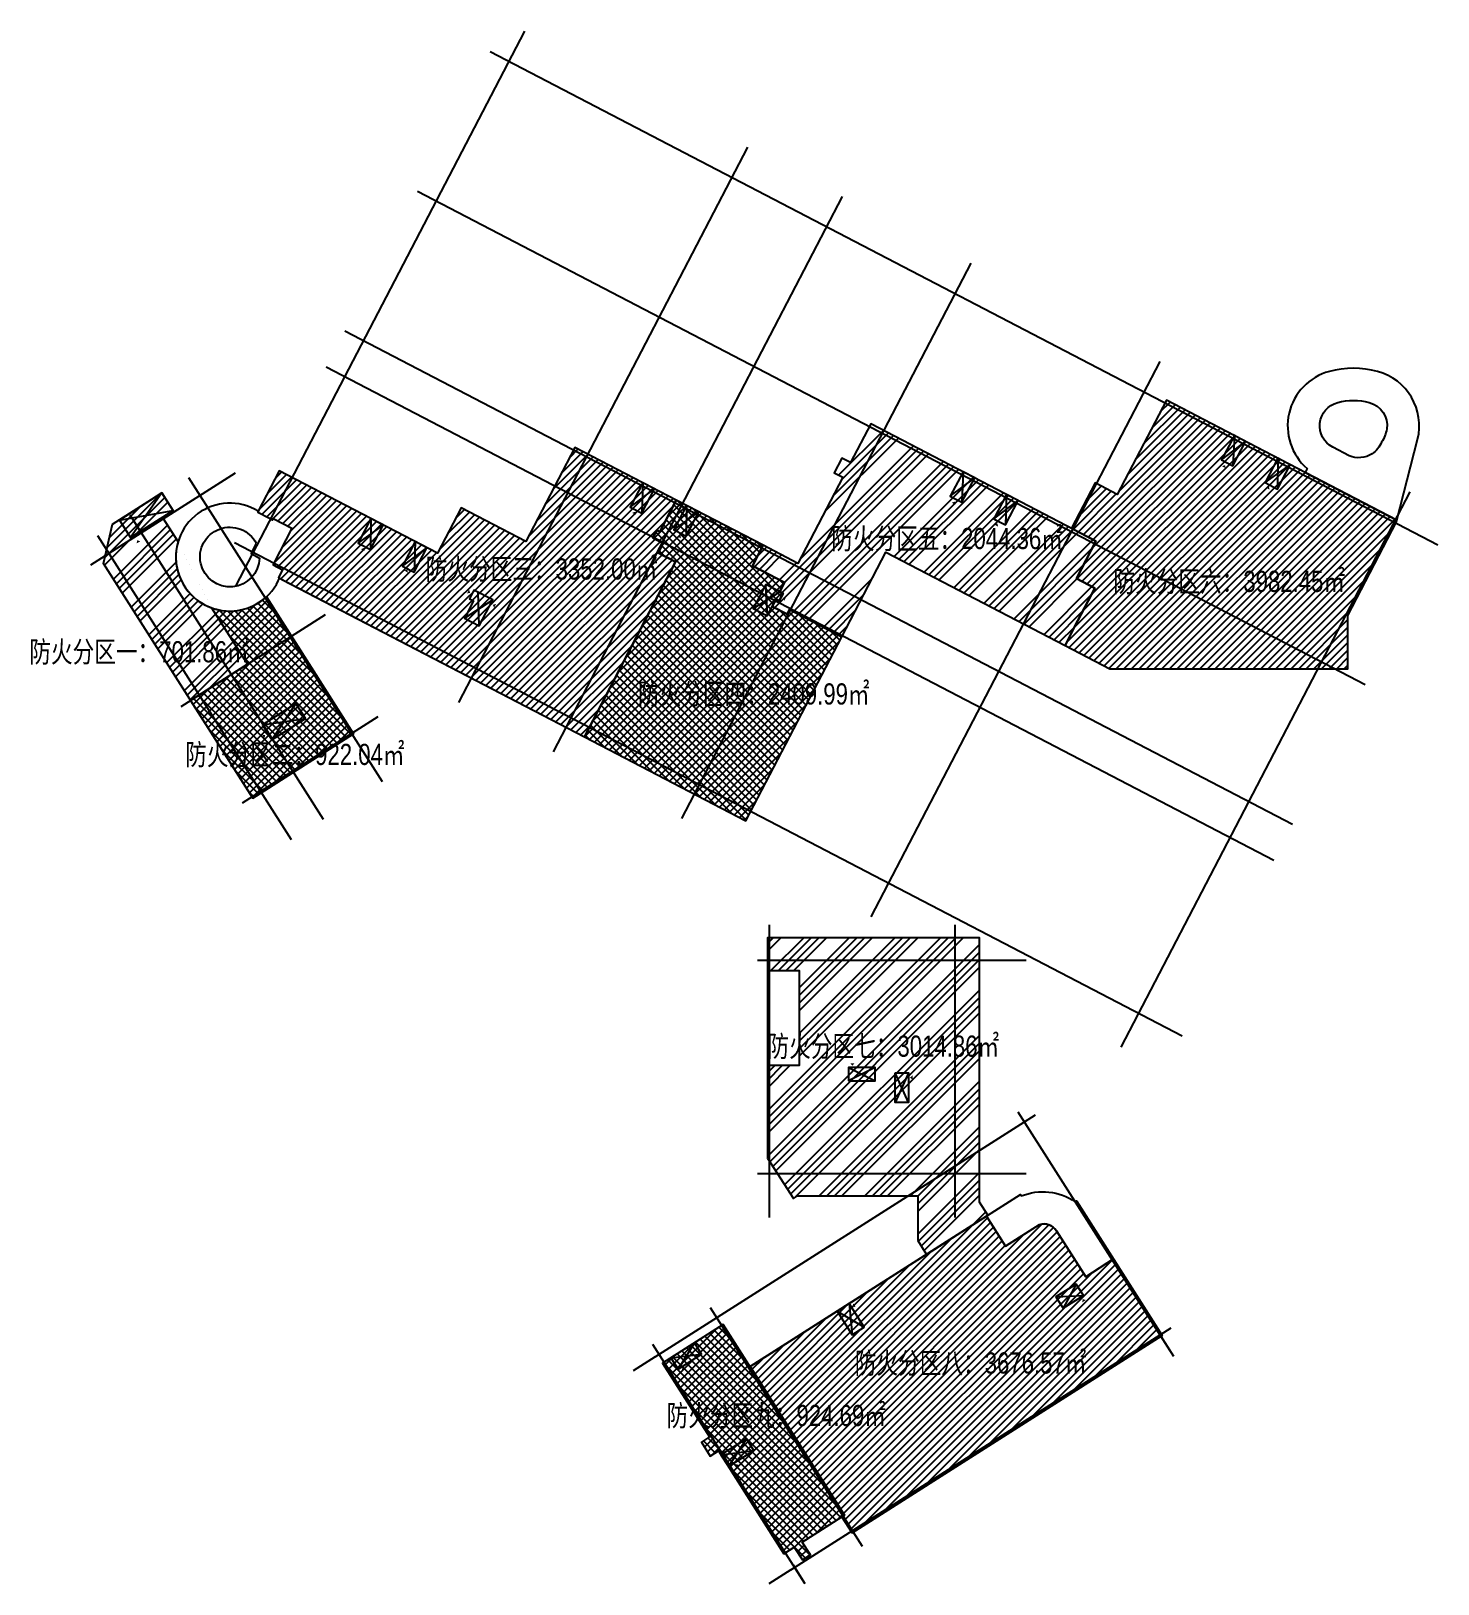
# Model space of a CAD drawing. Extents: x -1466470 to 922624, y -511729 to 590125.
# Drawn here: x -684386 to -352002, y -502857 to -135857 of the extents above; entities that cross this region are included whole.
import ezdxf

# ---------------------------------------------------------------- set-up
doc = ezdxf.new("R2010")
doc.units = 0
doc.header["$LTSCALE"] = 10
doc.header["$MEASUREMENT"] = 0
doc.layers.add('X-104 B2平面$0$看线', color=241, linetype='Continuous')
doc.styles.add('X-104 B2平面$0$Arial', font='arial.ttf', dxfattribs={"width": 0.75, "height": 2.5})
pattern_1 = [(45, (-190030.1, -6020), (-898.0256, 898.0256), [])]
pattern_2 = [(45, (-190030, -6020), (-5388.15, 5388.15), []), (45, (-188234, -6020), (-5388.15, 5388.15), []), (45, (-186438, -6020), (-5388.15, 5388.15), []), (45, (-184642, -6020), (-5388.15, 5388.15), [])]

# ---------------------------------------------------------------- blocks, each defined once
blk = doc.blocks.new('X-104 B2平面')
h = blk.add_hatch()
h.set_pattern_fill('ANSI31', color=224, scale=800)
h.set_pattern_definition([(45, (226119.9, -6020), (-898.0256, 898.0256), [])])
h.paths.add_polyline_path([(-203013, -229115), (-226127, -217083), (-237717, -239347), (-242950, -236623), (-248537, -247355), (-242772, -250357), (-247389, -259227), (-243043, -261489), (-247822, -270670), (-247813, -270675), (-250076, -275021), (-239458, -280548), (-222469, -280548), (-222469, -280548), (-202520, -280548), (-202520, -280548), (-183269, -280548), (-183269, -267943), (-171737, -245791), (-171649, -245443)])
h = blk.add_hatch()
h.set_pattern_fill('ANSI34', color=224, scale=800)
h.set_pattern_definition([(45, (226120, -6020), (-5388.15, 5388.15), []), (45, (227916, -6020), (-5388.15, 5388.15), []), (45, (229712, -6020), (-5388.15, 5388.15), []), (45, (231508, -6020), (-5388.15, 5388.15), [])])
h.paths.add_polyline_path([(-258605, -242115), (-258605, -242115), (-295993, -222652), (-300772, -231832), (-302812, -230770), (-304613, -234230), (-302572, -235292), (-313170, -255649), (-321374, -251377), (-323914, -256256), (-316374, -260181), (-317483, -262310), (-316667, -262734), (-317590, -264508), (-318344, -264116), (-319248, -265844), (-315711, -267685), (-315181, -266552), (-302808, -272993), (-292395, -252991), (-250076, -275021), (-247813, -270675), (-247822, -270670), (-243043, -261489), (-247389, -259227), (-242772, -250357)])
h = blk.add_hatch()
h.set_pattern_fill('ANSI31', color=224, scale=800)
h.set_pattern_definition(pattern_1)
h.paths.add_polyline_path([(-342125, -255288), (-346205, -253164), (-345028, -250902), (-347466, -249632), (-346520, -247815), (-345811, -248184), (-341908, -240688), (-365858, -228221), (-377448, -250485), (-392749, -242520), (-398336, -253252), (-435723, -233790), (-440664, -243281), (-440803, -243547), (-438053, -244978), (-437367, -245392), (-437182, -245037), (-432720, -247359), (-437015, -255609), (-437197, -255965), (-434920, -257150), (-435890, -259012), (-434927, -259514), (-363642, -296623)])
h = blk.add_hatch()
h.set_pattern_fill('ANSI34', color=224, scale=800)
h.set_pattern_definition(pattern_2)
edge = h.paths.add_edge_path()
edge.add_line((-456675, -288034), (-443259, -279500))
edge.add_line((-443259, -279500), (-451748, -266133))
edge.add_arc((-447400, -254152), 12746, 163.7456, 250.05246, ccw=False)
edge.add_line((-459636, -250585), (-463293, -244837))
edge.add_line((-463293, -244837), (-460761, -243227))
edge.add_line((-460761, -243227), (-463445, -239008))
edge.add_line((-463445, -239008), (-475085, -246412))
edge.add_line((-475085, -246412), (-477276, -255646))
edge.add_line((-477276, -255646), (-456675, -288034))
h = blk.add_hatch()
h.set_pattern_fill('ANSI37', color=224, scale=800)
h.set_pattern_definition([(45, (226119.9, -6020), (-898.0256, 898.0256), []), (135, (226119.9, -6020), (-898.0256, -898.0256), [])])
h.paths.add_polyline_path([(-302808, -272993), (-315181, -266552), (-315711, -267685), (-319248, -265844), (-318344, -264116), (-317590, -264508), (-316667, -262734), (-317483, -262310), (-316374, -260181), (-323914, -256256), (-321374, -251377), (-341908, -240688), (-345811, -248184), (-346520, -247815), (-347466, -249632), (-345028, -250902), (-346205, -253164), (-342125, -255288), (-363642, -296623), (-325456, -316501)])
h = blk.add_hatch()
h.set_pattern_fill('ANSI37', color=224, scale=800)
h.set_pattern_definition([(45, (-190030.1, -6020), (-898.0256, 898.0256), []), (135, (-190030.1, -6020), (-898.0256, -898.0256), [])])
edge = h.paths.add_edge_path()
edge.add_arc((-447399, -254128), 12776, 250.11884, 312.49112)
edge.add_line((-438769, -263548), (-418160, -295949))
edge.add_line((-418160, -295949), (-441996, -311111))
edge.add_line((-441996, -311111), (-456675, -288034))
edge.add_line((-456675, -288034), (-443259, -279500))
edge.add_line((-443259, -279500), (-451760, -266136))
h = blk.add_hatch()
h.set_pattern_fill('ANSI34', color=224, scale=800)
h.set_pattern_definition(pattern_2)
h.paths.add_polyline_path([(-270269, -344148), (-320369, -344148), (-320369, -351898), (-312869, -351898), (-312869, -374348), (-320369, -374348), (-320369, -396178), (-314259, -405773), (-313276, -405148), (-284869, -405148), (-284869, -415704), (-282807, -418944), (-268297, -409708), (-270269, -406609)])
h = blk.add_hatch()
h.set_pattern_fill('ANSI31', color=224, scale=800)
h.set_pattern_definition(pattern_1)
edge = h.paths.add_edge_path()
edge.add_line((-227091, -438126), (-238610, -420031))
edge.add_line((-238610, -420031), (-245190, -424220))
edge.add_line((-245190, -424220), (-252090, -413380))
edge.add_arc((-255043, -415259), 3500, 32.47921, 108.75047)
edge.add_line((-256168, -411945), (-264124, -417009))
edge.add_line((-264124, -417009), (-268634, -409923))
edge.add_line((-268634, -409923), (-316887, -440639))
edge.add_line((-316887, -440639), (-324480, -445472))
edge.add_line((-324480, -445472), (-315297, -459897))
edge.add_line((-315297, -459897), (-302141, -480565))
edge.add_line((-302141, -480565), (-302816, -480995))
edge.add_line((-302816, -480995), (-300399, -484791))
edge.add_line((-300399, -484791), (-227091, -438126))
h = blk.add_hatch()
h.set_pattern_fill('ANSI37', color=224, scale=800)
h.set_pattern_definition([(45, (622986.3, 147907.2), (-898.0256, 898.0256), []), (135, (622986.3, 147907.2), (-898.0256, -898.0256), [])])
h.paths.add_polyline_path([(-316482, -489694), (-314035, -488137), (-312102, -491173), (-310246, -489992), (-312179, -486955), (-302816, -480995), (-302816, -480995), (-302141, -480565), (-330816, -435517), (-345157, -444646), (-334041, -462109), (-335982, -463344), (-333887, -466634), (-331947, -465399)])
at = {"color": 224}
for p, q in [((-445970, -261054), (-377664, -129837)), ((-161972, -251326), (-385869, -134772)), ((-393298, -288513), (-324975, -157265)), ((-179149, -284322), (-403046, -167769)), ((-370945, -300149), (-302622, -168901)), ((-340610, -315941), (-272287, -184693)), ((-196326, -317319), (-420223, -200766)), ((-295904, -339213), (-227581, -207965)), ((-200759, -325835), (-424656, -209281)), ((-480206, -255950), (-446087, -234249)), ((-457124, -235343), (-411404, -307222)), ((-236829, -369965), (-168506, -238718)), ((-471046, -244199), (-425327, -316077)), ((-478640, -249029), (-432921, -320908)), ((-222368, -367347), (-446266, -250793)), ((-458899, -289448), (-424780, -267746)), ((-444378, -312211), (-412315, -291816)), ((-319969, -341048), (-319969, -410249)), ((-276069, -341048), (-276069, -410249)), ((-322742, -349448), (-259269, -349448)), ((-225252, -441761), (-261169, -385337)), ((-346944, -443176), (-257025, -385937)), ((-322742, -399848), (-259269, -399848)), ((-297885, -487996), (-333802, -431572)), ((-314886, -493538), (-224967, -436299)), ((-311551, -496695), (-347468, -440271)), ((-228020, -437413), (-224457, -443010))]:
    blk.add_line(p, q, dxfattribs=at)
for p, q in [((-213073, -231205), (-207411, -226826)), ((-210072, -225441), (-210412, -232591)), ((-199783, -230797), (-199857, -238085)), ((-274171, -234009), (-274423, -241206)), ((-202784, -236562), (-196856, -232321)), ((-352807, -242351), (-347053, -238010)), ((-349803, -236579), (-350054, -243776)), ((-277176, -239782), (-271421, -235441)), ((-463445, -239008), (-470856, -249529)), ((-339513, -241935), (-339588, -249225)), ((-266886, -245137), (-261132, -240796)), ((-263882, -239365), (-264133, -246562)), ((-473486, -245394), (-460815, -243142)), ((-414080, -245056), (-414155, -252346)), ((-342515, -247701), (-336586, -243459)), ((-417085, -250829), (-411153, -246580)), ((-406619, -256277), (-400864, -251937)), ((-403614, -250505), (-403866, -257702)), ((-388485, -270387), (-388758, -262466)), ((-323725, -266332), (-317421, -262342)), ((-320399, -268063), (-320747, -260610)), ((-391944, -268586), (-385299, -264267)), ((-431778, -288787), (-437455, -297380)), ((-439711, -293837), (-429522, -292330)), ((-301219, -374798), (-294894, -377898)), ((-294894, -374798), (-301219, -377898)), ((-287069, -383048), (-290169, -376048)), ((-287069, -376048), (-290169, -383048)), ((-252226, -428995), (-245698, -428633)), ((-247446, -425952), (-250508, -431694)), ((-337649, -439867), (-341456, -446084)), ((-346944, -443176), (-352127, -446475)), ((-343175, -443384), (-335931, -442567)), ((-331356, -466327), (-323595, -465298)), ((-325367, -462514), (-329584, -469110)), ((-314886, -493538), (-320068, -496837)), ((-314319, -492347), (-311551, -496695))]:
    blk.add_line(p, q)
for points in [[(-166784, -226381, 0.4097636), (-176240, -210288, 0.1316525), (-187624, -210288, 0.6023031), (-192865, -233209), (-193352, -234145), (-171649, -245443)], [(-342125, -255288), (-342125, -255288), (-346205, -253164), (-345028, -250902), (-347466, -249632), (-346520, -247815), (-345811, -248184), (-341908, -240688), (-365858, -228221), (-377448, -250485), (-392749, -242520), (-398336, -253252), (-435723, -233790), (-440664, -243281), (-441576, -242812, 2.4447203), (-435946, -259773), (-435623, -259152), (-363642, -296623)], [(-418160, -295949), (-441996, -311111), (-477276, -255646), (-475085, -246412), (-463445, -239008), (-460761, -243227), (-463293, -244837), (-459636, -250585, 0.7585796), (-438769, -263548), (-438769, -263548), (-438769, -263548), (-438769, -263548), (-418160, -295949), (-418160, -295949), (-418160, -295949), (-418160, -295949), (-418160, -295949), (-418160, -295949)], [(-302141, -480565), (-315297, -459897), (-315297, -459897), (-324480, -445472), (-316888, -440639), (-316887, -440639), (-260620, -404821), (-260620, -404821), (-260620, -404821), (-260620, -404821), (-260620, -404821), (-260620, -404821), (-260409, -405153, -0.2524213), (-247674, -406538), (-247336, -406323), (-227091, -438126), (-300399, -484791), (-302816, -480995)], [(-227091, -438126), (-238610, -420031), (-245190, -424220), (-252090, -413380, 0.3456521), (-256168, -411945), (-264124, -417009), (-268634, -409923), (-316887, -440639), (-324480, -445472), (-315297, -459897), (-302141, -480565), (-302816, -480995), (-300399, -484791)]]:
    blk.add_lwpolyline(points, format="xyb", close=True)
for points in [[(-203013, -229115), (-226127, -217083), (-237717, -239347), (-242950, -236623), (-248537, -247355), (-248537, -247355), (-248537, -247355), (-242772, -250357), (-247389, -259227), (-243043, -261489), (-247822, -270670), (-247813, -270675), (-250076, -275021), (-239458, -280548), (-222469, -280548), (-222469, -280548), (-202520, -280548), (-202520, -280548), (-183269, -280548), (-183269, -267943), (-171737, -245791), (-171649, -245443)], [(-258605, -242115), (-258605, -242115), (-295993, -222652), (-300772, -231832), (-302812, -230770), (-304613, -234230), (-302572, -235292), (-313170, -255649), (-321374, -251377), (-323914, -256256), (-316374, -260181), (-317483, -262310), (-316667, -262734), (-317590, -264508), (-318344, -264116), (-319248, -265844), (-315711, -267685), (-315181, -266552), (-302808, -272993), (-292395, -252991), (-250076, -275021), (-247813, -270675), (-247822, -270670), (-243043, -261489), (-247389, -259227), (-242772, -250357)], [(-342125, -255288), (-346205, -253164), (-345028, -250902), (-347466, -249632), (-346520, -247815), (-345811, -248184), (-341908, -240688), (-365858, -228221), (-377448, -250485), (-392749, -242520), (-398336, -253252), (-435723, -233790), (-440664, -243281), (-440803, -243547), (-438053, -244978), (-437367, -245392), (-437182, -245037), (-432720, -247359), (-437015, -255609), (-437197, -255965), (-434920, -257150), (-435890, -259012), (-434927, -259514), (-363642, -296623)], [(-302808, -272993), (-315181, -266552), (-315711, -267685), (-319248, -265844), (-318344, -264116), (-317590, -264508), (-316667, -262734), (-317483, -262310), (-316374, -260181), (-323914, -256256), (-321374, -251377), (-341908, -240688), (-345811, -248184), (-346520, -247815), (-347466, -249632), (-345028, -250902), (-346205, -253164), (-346205, -253164), (-342125, -255288), (-363642, -296623), (-325456, -316501)], [(-270269, -344148), (-320369, -344148), (-320369, -351898), (-312869, -351898), (-312869, -374348), (-320369, -374348), (-320369, -396178), (-314259, -405773), (-313276, -405148), (-284869, -405148), (-284869, -415704), (-282807, -418944), (-268297, -409708), (-270269, -406609)], [(-301219, -377898), (-294894, -377898), (-294894, -374798), (-301219, -374798)], [(-290169, -376048), (-287069, -376048), (-287069, -383048), (-290169, -383048)], [(-316482, -489694), (-314035, -488137), (-312102, -491173), (-310246, -489992), (-312179, -486955), (-302816, -480995), (-302816, -480995), (-302141, -480565), (-330816, -435517), (-345157, -444646), (-334041, -462109), (-335982, -463344), (-333887, -466634), (-331947, -465399)]]:
    blk.add_lwpolyline(points, close=True)
for points, format in [([(-182941, -230194), (-186814, -228191, -0.6860868), (-185657, -217629, -0.1302588), (-178207, -217629, -0.37794), (-174031, -223879, -0.0810779), (-175275, -227013, -0.1446787), (-177492, -229729, -0.2554839), (-182941, -230194, -5.418079)], "xyb"), ([(-212265, -232414, 0, 1000, 0), (-212551, -232928, 1000, 1000, 0)], "xyseb"), ([(-201911, -237450, 0, 1000, 0), (-202197, -237963, 1000, 1000, 0)], "xyseb"), ([(-276106, -241040, 0, 1000, 0), (-276392, -241554, 1000, 1000, 0)], "xyseb"), ([(-351612, -243434, 0, 1000, 0), (-351898, -243947, 1000, 1000, 0)], "xyseb"), ([(-266042, -246204, 0, 1000, 0), (-266328, -246718, 1000, 1000, 0)], "xyseb"), ([(-441136, -250904), (-442394, -253316), (-440349, -254382, -7.7789681), (-441136, -250904, 3.5804983)], "xyb"), ([(-340968, -248975, 0, 1000, 0), (-341254, -249489, 1000, 1000, 0)], "xyseb"), ([(-469271, -250161, 0, 1000, 0), (-468981, -250672, 1000, 1000, 0)], "xyseb"), ([(-415713, -252004, 0, 1000, 0), (-415999, -252518, 1000, 1000, 0)], "xyseb"), ([(-405469, -257078, 0, 1000, 0), (-405755, -257592, 1000, 1000, 0)], "xyseb"), ([(-321746, -260900, 0, 1000, 0), (-322260, -260614, 1000, 1000, 0)], "xyseb"), ([(-390611, -262601, 0, 1000, 0), (-391124, -262315, 1000, 1000, 0)], "xyseb"), ([(-316711, -263777, 0, 1000, 0), (-316183, -264034, 1000, 1000, 0)], "xyseb"), ([(-385275, -265428, 0, 1000, 0), (-384746, -265685, 1000, 1000, 0)], "xyseb"), ([(-438998, -296260, 0, 1000, 0), (-439509, -296550, 1000, 1000, 0)], "xyseb"), ([(-300303, -374371, 0, 1000, 0), (-300303, -373783, 1000, 1000, 0)], "xyseb"), ([(-286696, -377157, 0, 1000, 0), (-286108, -377156, 1000, 1000, 0)], "xyseb"), ([(-268634, -409923), (-264124, -417009), (-256109, -411908), (-256100, -411922, -0.3399392), (-252090, -413380), (-245190, -424220), (-238610, -420031)], "xyb"), ([(-245906, -429522, 0, 1000, 0), (-245578, -430010, 1000, 1000, 0)], "xyseb"), ([(-300317, -431276, 0, 1000, 0), (-299814, -430971, 1000, 1000, 0)], "xyseb"), ([(-340551, -445844, 0, 1000, 0), (-340223, -446332, 1000, 1000, 0)], "xyseb"), ([(-327874, -468507, 0, 1000, 0), (-327546, -468995, 1000, 1000, 0)], "xyseb")]:
    blk.add_lwpolyline(points, format=format)
for points in [[(-210072, -225440), (-213073, -231205), (-210412, -232591), (-207411, -226825), (-210338, -225301)], [(-199782, -230796), (-202784, -236562), (-199857, -238085), (-196855, -232320), (-199782, -230796)], [(-276818, -239960), (-274423, -241206), (-271421, -235441), (-274171, -234009), (-277176, -239782), (-276821, -239966)], [(-352627, -242437), (-350054, -243776), (-347053, -238010), (-349803, -236579), (-352807, -242351), (-352630, -242443)], [(-473486, -245394), (-470856, -249529), (-460815, -243142), (-463445, -239008), (-473486, -245394)], [(-341983, -247978), (-339588, -249225), (-336586, -243459), (-339513, -241935), (-342518, -247707), (-341986, -247984)], [(-266528, -245315), (-264133, -246562), (-261132, -240796), (-263882, -239365), (-266886, -245137), (-266532, -245322)], [(-416727, -251007), (-414155, -252346), (-411153, -246580), (-414080, -245056), (-417085, -250829), (-416731, -251013)], [(-406438, -256363), (-403866, -257702), (-400864, -251937), (-403614, -250505), (-406619, -256277), (-406441, -256370)], [(-391806, -268320), (-391944, -268586), (-388485, -270387), (-385299, -264267), (-389734, -261958), (-390810, -264025), (-389834, -264533), (-391806, -268320)], [(-316667, -262734), (-320747, -260610), (-323725, -266332), (-320540, -267990), (-320407, -268059), (-318344, -264116), (-317590, -264508), (-316667, -262734), (-316667, -262734)], [(-451760, -266136), (-443259, -279500), (-456675, -288034)], [(-431778, -288787), (-439711, -293837), (-437455, -297380), (-429522, -292330), (-431778, -288787)], [(-268297, -409708), (-270269, -406609), (-270269, -344148), (-320369, -344148), (-320369, -396178), (-314259, -405773), (-313276, -405148), (-284869, -405148), (-284869, -415704), (-282807, -418944), (-268297, -409708)], [(-320369, -351898), (-312869, -351898), (-312869, -374348), (-320369, -374348)], [(-245698, -428633), (-247446, -425952), (-252226, -428995), (-250508, -431694), (-245698, -428633), (-247446, -425952)], [(-303897, -432369), (-297568, -436165)], [(-303896, -432369), (-300352, -437937), (-297568, -436165), (-301112, -430597), (-303896, -432369)], [(-301112, -430597), (-300352, -437937)], [(-342837, -443170), (-343175, -443384), (-341456, -446084), (-335931, -442567), (-337649, -439867), (-343175, -443384)], [(-331019, -466112), (-331356, -466327), (-329584, -469110), (-323595, -465298), (-325367, -462514), (-331356, -466327)]]:
    blk.add_lwpolyline(points)
at = {"color": 1, "const_width": 500}
blk.add_lwpolyline([(-347466, -249632), (-345028, -250902)], dxfattribs=at)
at = {"layer": 'X-104 B2平面$0$看线'}
for points in [[(-456675, -288034), (-441996, -311111), (-418160, -295949), (-438769, -263548)], [(-451748, -266133), (-451760, -266136), (-443259, -279500), (-456675, -288034)]]:
    blk.add_lwpolyline(points, dxfattribs=at)
at = {"style": 'X-104 B2平面$0$Arial', "width": 0.75}
for s, p in [('防火分区五：2044.36㎡', (-305313, -252268)), ('防火分区三：3352.00㎡', (-401121, -259469)), ('防火分区六：3982.45㎡', (-238649, -262395)), ('防火分区一：701.86㎡', (-494776, -279029)), ('防火分区四：2409.99㎡', (-350984, -288995)), ('防火分区二：922.04㎡', (-457939, -303290)), ('防火分区七：3014.86㎡', (-320369, -372236)), ('防火分区八：3676.57㎡', (-299745, -447119)), ('防火分区九：924.69㎡', (-344220, -459524))]:
    blk.add_text(s, height=5000, dxfattribs=at).set_placement(p)

msp = doc.modelspace()

# ---------------------------------------------------------------- block references
msp.add_blockref('X-104 B2平面', (-190030.1, -6020))

doc.saveas('drawing.dxf')
